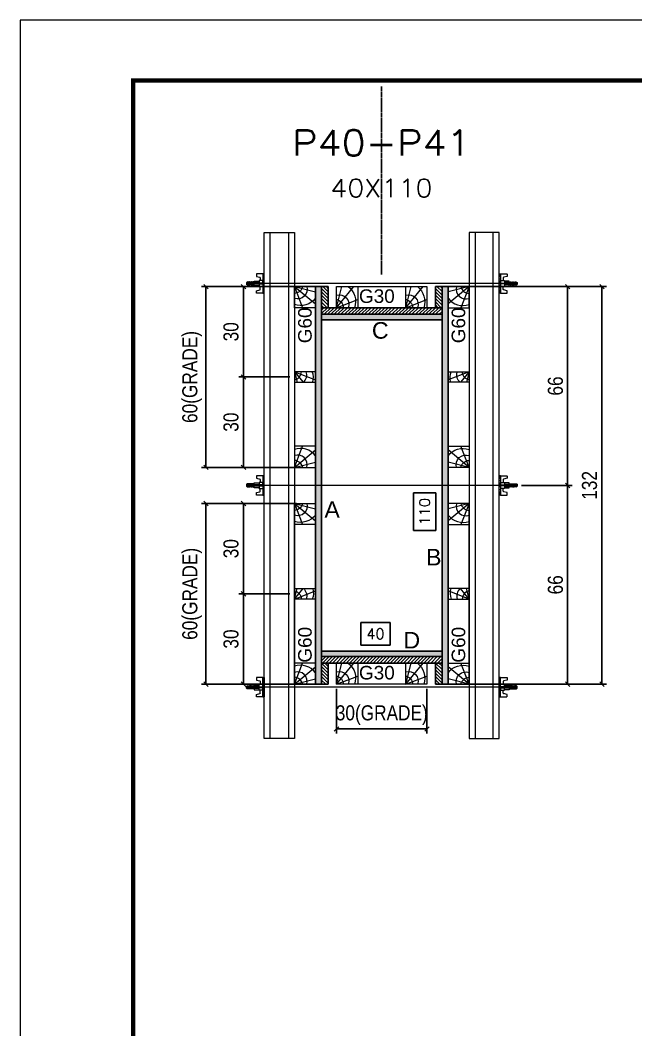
# Model space of a CAD drawing. Extents: x 28748 to 35002, y 14885 to 43501.
# Drawn here: x 28748 to 29157, y 33642 to 34312 of the extents above; entities that cross this region are included whole.
import ezdxf
from ezdxf.enums import TextEntityAlignment as Align

# ---------------------------------------------------------------- set-up
doc = ezdxf.new("R2010")
doc.units = 0
doc.linetypes.add('DASHED', pattern=[0.75, 0.5, -0.25])
doc.linetypes.add('HIDDEN', pattern=[0.375, 0.25, -0.125])
for name, color, linetype in [('CHAPA', 1, 'Continuous'), ('COTA', 241, 'Continuous'), ('MEIO_PONT', 93, 'Continuous'), ('Painéis', 200, 'Continuous'), ('SARRAFO', 251, 'Continuous'), ('Texto de Titulo', 7, 'Continuous'), ('Texto Qtd Sarr', 242, 'Continuous'), ('TEXTO_GERAL', 7, 'Continuous')]:
    doc.layers.add(name, color=color, linetype=linetype)
for name, color, linetype, lineweight in [('Folhas', 255, 'Continuous', 9), ('Hachura', 251, 'Continuous', 9), ('Madeira', 126, 'Continuous', 18), ('Perfil Metálico', 224, 'Continuous', 18), ('SARRAFO DE PRESSAO', 251, 'DASHED', 9), ('Texto Seção', 7, 'Continuous', 15)]:
    doc.layers.add(name, color=color, linetype=linetype, lineweight=lineweight)
doc.styles.add('ARIAL', font='arial.ttf')
doc.styles.add('COTA TECNICA 2X', font='techl___.ttf', dxfattribs={"height": 10})
doc.styles.add('ROMANS', font='romans.shx')
doc.styles.add('SANSSERIF', font='sas_____.pfb')
doc.dimstyles.new('SECAO PILAR', dxfattribs={"dimtxt": 10, "dimasz": 3, "dimexe": 3, "dimexo": 3, "dimgap": 3, "dimtad": 1, "dimdec": 1, "dimlfac": 0.5, "dimzin": 12, "dimdsep": 46, "dimtxsty": 'COTA TECNICA 2X', "dimblk1": 'OBLIQUE', "dimblk2": 'OBLIQUE', "dimsah": 1, "dimcen": 0.9, "dimclrd": 256, "dimclre": 256, "dimclrt": 256, "dimadec": 1, "dimazin": 3, "dimtfac": 1, "dimtdec": 1, "dimtmove": 0, "dimatfit": 3, "dimfxl": 1, "dimtolj": 1, "dimtzin": 12, "dimarcsym": 0})
doc.dimstyles.new('SECÇÃO 2', dxfattribs={"dimtxt": 7, "dimasz": 6, "dimexe": 0.18, "dimexo": 2, "dimgap": -4, "dimtad": 3, "dimdec": 1, "dimlfac": 0.5, "dimzin": 12, "dimdsep": 46, "dimtxsty": 'ROMANS', "dimblk": 'ARCHTICK', "dimcen": 0.09, "dimse1": 1, "dimse2": 1, "dimsd1": 1, "dimsd2": 1, "dimclrd": 180, "dimclre": 5, "dimclrt": 1, "dimadec": 0, "dimazin": 3, "dimtfac": 1, "dimtdec": 1, "dimtofl": 0, "dimtmove": 0, "dimatfit": 3, "dimldrblk": 'ARCHTICK', "dimfxl": 1, "dimtolj": 1, "dimtzin": 0, "dimarcsym": 0})

# ---------------------------------------------------------------- blocks, each defined once
blk = doc.blocks.new('9999999999')
at = {"layer": 'Folhas'}
blk.add_lwpolyline([(98138.98, 34190.21), (99623.98, 34190.21), (99623.98, 35240.21), (98138.98, 35240.21)], close=True, dxfattribs=at)
at = {"layer": 'Folhas', "color": 30, "const_width": 3}
blk.add_lwpolyline([(98213.98, 34230.21), (99583.98, 34230.21), (99583.98, 35200.21), (98213.98, 35200.21)], close=True, dxfattribs=at)
blk = doc.blocks.new('titulo1')
at = {"layer": 'Defpoints', "color": 252, "linetype": 'HIDDEN', "ltscale": 2}
blk.add_line((0, 0), (0, 125), dxfattribs=at)
at = {"layer": 'Defpoints', "style": 'ROMANS', "oblique": 15}
blk.add_attdef('FOLHA', text='', height=10, dxfattribs=at).set_placement((0, 15.58), align=Align.MIDDLE_CENTER)
at = {"layer": 'Texto Qtd Sarr', "color": 3, "style": 'ROMANS', "oblique": 15}
for tag, height, p in [('TITULO', 17, (0, 71.45)), ('SEÇÃO', 12, (0, 41.55))]:
    blk.add_attdef(tag, text='', height=height, dxfattribs=at).set_placement(p, align=Align.MIDDLE_CENTER)
blk = doc.blocks.new('*D766')
at = {"layer": 'COTA', "color": 180, "lineweight": -2, "transparency": 16777216}
for p, q in [((29024.43, 33998.4), (29009.43, 33998.4)), ((29009.43, 33998.4), (29009.43, 33973.4)), ((29024.43, 33973.4), (29024.43, 33998.4)), ((29009.43, 33973.4), (29024.43, 33973.4))]:
    blk.add_line(p, q, dxfattribs=at)
at = {"layer": 'Defpoints', "color": 0, "transparency": 16777216}
for p in [(29028.43, 34113.27), (29028.43, 34113.27), (29028.43, 33893.27)]:
    blk.add_point(p, dxfattribs=at)
at = {"layer": 'COTA', "color": 1, "transparency": 16777216, "insert": (29016.93, 33985.9), "char_height": 7, "attachment_point": 5, "rotation": 90, "style": 'ROMANS'}
blk.add_mtext('\\A1;110', dxfattribs=at)
blk = doc.blocks.new('_ArchTick')
at = {"color": 0, "linetype": 'ByBlock', "const_width": 0.15}
blk.add_lwpolyline([(-0.5, -0.5), (0.5, 0.5)], dxfattribs=at)
blk = doc.blocks.new('_Oblique')
at = {"color": 0, "linetype": 'ByBlock', "lineweight": -2}
blk.add_line((-0.5, -0.5), (0.5, 0.5), dxfattribs=at)
blk = doc.blocks.new('*D767')
at = {"layer": 'COTA', "lineweight": -2, "transparency": 16777216}
for p, q in [((29035.43, 34135.27), (29137.63, 34135.27)), ((29134.63, 33871.27), (29134.63, 34135.27)), ((29035.43, 33871.27), (29137.63, 33871.27))]:
    blk.add_line(p, q, dxfattribs=at)
at = {"layer": 'Defpoints', "color": 0, "transparency": 16777216}
for p in [(29032.43, 34135.27), (29134.63, 34135.27), (29032.43, 33871.27)]:
    blk.add_point(p, dxfattribs=at)
at = {"layer": 'COTA', "lineweight": -2, "transparency": 16777216, "xscale": 3, "yscale": 3, "zscale": 3}
for p, rotation in [((29134.63, 34135.27), 90), ((29134.63, 33871.27), 270)]:
    blk.add_blockref('_Oblique', p, dxfattribs=dict(at, rotation=rotation))
at = {"layer": 'COTA', "transparency": 16777216, "insert": (29126.41, 34003.27), "char_height": 10, "attachment_point": 5, "rotation": 90, "style": 'COTA TECNICA 2X'}
blk.add_mtext('\\A1;132', dxfattribs=at)
blk = doc.blocks.new('*D768')
at = {"layer": 'COTA', "lineweight": -2, "transparency": 16777216}
for p, q in [((29081.23, 34003.27), (29114.86, 34003.27)), ((29111.86, 33871.27), (29111.86, 34003.27)), ((29069.43, 33871.27), (29114.86, 33871.27))]:
    blk.add_line(p, q, dxfattribs=at)
at = {"layer": 'Defpoints', "color": 0, "transparency": 16777216}
for p in [(29078.23, 34003.27), (29111.86, 34003.27), (29066.43, 33871.27)]:
    blk.add_point(p, dxfattribs=at)
at = {"layer": 'COTA', "lineweight": -2, "transparency": 16777216, "xscale": 3, "yscale": 3, "zscale": 3}
for p, rotation in [((29111.86, 34003.27), 90), ((29111.86, 33871.27), 270)]:
    blk.add_blockref('_Oblique', p, dxfattribs=dict(at, rotation=rotation))
at = {"layer": 'COTA', "transparency": 16777216, "insert": (29103.75, 33937.27), "char_height": 10, "attachment_point": 5, "rotation": 90, "style": 'COTA TECNICA 2X'}
blk.add_mtext('\\A1;66', dxfattribs=at)
blk = doc.blocks.new('*D769')
at = {"layer": 'COTA', "lineweight": -2, "transparency": 16777216}
for p, q in [((29069.43, 34135.27), (29114.86, 34135.27)), ((29111.86, 34135.27), (29111.86, 34003.27)), ((29081.23, 34003.27), (29114.86, 34003.27))]:
    blk.add_line(p, q, dxfattribs=at)
at = {"layer": 'Defpoints', "color": 0, "transparency": 16777216}
for p in [(29066.43, 34135.27), (29078.23, 34003.27), (29111.86, 34003.27)]:
    blk.add_point(p, dxfattribs=at)
at = {"layer": 'COTA', "lineweight": -2, "transparency": 16777216, "xscale": 3, "yscale": 3, "zscale": 3}
for p, rotation in [((29111.86, 34135.27), 90), ((29111.86, 34003.27), 270)]:
    blk.add_blockref('_Oblique', p, dxfattribs=dict(at, rotation=rotation))
at = {"layer": 'COTA', "transparency": 16777216, "insert": (29103.75, 34069.27), "char_height": 10, "attachment_point": 5, "rotation": 90, "style": 'COTA TECNICA 2X'}
blk.add_mtext('\\A1;66', dxfattribs=at)
blk = doc.blocks.new('*D770')
at = {"layer": 'COTA', "color": 180, "lineweight": -2, "transparency": 16777216}
for p, q in [((28993.9, 33912.27), (28974.57, 33912.27)), ((28974.57, 33912.27), (28974.57, 33897.27)), ((28993.9, 33897.27), (28993.9, 33912.27)), ((28974.57, 33897.27), (28993.9, 33897.27))]:
    blk.add_line(p, q, dxfattribs=at)
at = {"layer": 'Defpoints', "color": 0, "transparency": 16777216}
for p in [(28948.43, 33893.27), (28948.43, 33893.27), (29028.43, 33893.27)]:
    blk.add_point(p, dxfattribs=at)
at = {"layer": 'COTA', "color": 1, "transparency": 16777216, "insert": (28984.24, 33904.77), "char_height": 7, "attachment_point": 5, "style": 'ROMANS'}
blk.add_mtext('\\A1;40', dxfattribs=at)
blk = doc.blocks.new('C')
at = {"layer": 'Hachura', "color": 0}
for p, q in [((0, 3.22), (0, -3.22)), ((0.45, 3.22), (0, 3.22)), ((0.46, 3.16), (0, 3.16)), ((0.46, 3.05), (0, 3.05)), ((0.46, 2.88), (0, 2.88)), ((0, 2.75), (0, -1.16)), ((0.46, 2.65), (0, 2.65)), ((0.46, 2.23), (0, 2.23)), ((0.46, 1.51), (0, 1.51)), ((0.39, 0.49), (0.17, 0.49)), ((0.45, -3.23), (0.45, 3.22)), ((0.45, 3.22), (2.58, 3.22)), ((1.74, 0.97), (0.45, 0.97)), ((1.45, 0.1), (0.45, 0.1)), ((1.35, 1.94), (1.35, 0.96)), ((2.58, 2.39), (1.47, 2.09)), ((1.74, -0.97), (1.74, 0.97)), ((1.74, 0.97), (1.74, 0.84)), ((1.74, 0.97), (1.74, 0.84)), ((1.74, 0.84), (3.35, 0.84)), ((3.35, 0.45), (1.74, 0.45)), ((2.58, 3.22), (2.58, 2.39)), ((3.32, 0.84), (3.32, -0.84)), ((3.35, 0.84), (3.35, -0.84)), ((3.68, 0.45), (3.35, 0.45)), ((3.84, -0.52), (3.35, 0.45)), ((3.35, 0.06), (3.67, -0.57)), ((3.68, 0.45), (4.16, -0.52)), ((3.72, 0.5), (4.25, -0.57)), ((4.37, -0.55), (3.83, 0.53)), ((4.15, 0.45), (3.93, 0.45)), ((4.42, -0.52), (3.93, 0.45)), ((4.15, 0.45), (4.26, 0.45)), ((4.26, 0.45), (4.74, -0.52)), ((4.3, 0.5), (4.83, -0.57)), ((4.95, -0.55), (4.41, 0.53)), ((4.51, 0.45), (4.84, 0.45)), ((5, -0.52), (4.51, 0.45)), ((4.84, 0.45), (5.32, -0.52)), ((4.88, 0.5), (5.41, -0.57)), ((5.53, -0.55), (4.99, 0.53)), ((5.58, -0.52), (5.09, 0.45)), ((5.42, 0.45), (5.09, 0.45)), ((5.58, -0.52), (5.09, 0.45)), ((5.42, 0.45), (5.74, -0.19)), ((5.46, 0.5), (5.74, -0.07)), ((5.74, 0.19), (5.57, 0.53)), ((5.74, 0.32), (5.68, 0.45)), ((5.68, 0.45), (5.74, 0.45)), ((5.74, 0.45), (5.9, 0.29)), ((5.74, 0.45), (5.74, -0.52)), ((5.9, -0.36), (5.9, 0.29)), ((0.45, 0), (0, 0)), ((0.46, -1.52), (0, -1.52)), ((0.46, -2.23), (0, -2.23)), ((0.46, -2.65), (0, -2.65)), ((0.46, -2.88), (0, -2.88)), ((0.46, -3.05), (0, -3.05)), ((0.46, -3.16), (0, -3.16)), ((0, -3.22), (2.57, -3.22)), ((0.08, -0.48), (0.29, -0.48)), ((0.29, -0.48), (0.4, -0.48)), ((0.45, 0), (0.45, -0.97)), ((0.45, -0.16), (1.45, -0.16)), ((0.45, -0.65), (0.45, -0.32)), ((0.45, -3.23), (0.45, -0.65)), ((0.45, -0.97), (1.74, -0.97)), ((1.35, -1.94), (1.35, -0.97)), ((2.58, -2.39), (1.47, -2.1)), ((3.35, -0.32), (1.74, -0.32)), ((3.35, -0.84), (1.74, -0.84)), ((2.58, -3.23), (2.58, -2.39)), ((3.35, -0.07), (3.58, -0.52)), ((3.35, -0.52), (3.58, -0.52)), ((3.84, -0.52), (4.16, -0.52)), ((4.42, -0.52), (4.74, -0.52)), ((4.63, -0.52), (4.74, -0.52)), ((5, -0.52), (5.32, -0.52)), ((5.58, -0.52), (5.74, -0.52)), ((5.74, -0.52), (5.9, -0.36)), ((5.74, -0.52), (5.74, -0.52))]:
    blk.add_line(p, q, dxfattribs=at)
for centre, radius, start, end in [((1.52, 1.94), 0.161, 104.7436, 180), ((1.44, -0.03), 0.129, 272.695, 87.305), ((3.81, 0.39), 0.143, 25.5688, 154.4312), ((4.39, 0.39), 0.143, 25.5688, 154.4312), ((4.97, 0.39), 0.143, 25.5688, 154.4312), ((5.55, 0.39), 0.143, 25.5688, 154.4312), ((0.17, -0.37), 0.174, 221.744, 317.8592), ((1.52, -1.94), 0.161, 180, 255.2564), ((3.71, -0.4), 0.174, 222.1408, 318.256), ((4.29, -0.4), 0.174, 222.1408, 318.256), ((4.87, -0.4), 0.174, 222.1408, 318.256), ((5.45, -0.4), 0.174, 222.1408, 318.256), ((5.61, -0.4), 0.174, 317.8592, 318.256)]:
    blk.add_arc(centre, radius, start, end, dxfattribs=at)
blk = doc.blocks.new('PONTALETE')
at = {"layer": 'Madeira'}
for q in [(2.71, 7), (7, 5.76), (7, 1.74)]:
    blk.add_line((0, 0), q, dxfattribs=at)
blk.add_lwpolyline([(0, 0), (7, 0), (7, 7), (0, 7)], close=True, dxfattribs=at)
for centre, radius, start, end in [((2.04, 0.06), 6.23, 37.2818, 109.0913), ((1.09, 0.9), 3.19, 343.603, 109.9847), ((-0.21, -0.78), 3.09, 14.6322, 86.0383)]:
    blk.add_arc(centre, radius, start, end, dxfattribs=at)
blk = doc.blocks.new('*D771')
at = {"layer": 'COTA', "lineweight": -2, "transparency": 16777216}
for p, q in [((28931.76, 33991.27), (28868.7, 33991.27)), ((28871.7, 33871.27), (28871.7, 33991.27)), ((28931.76, 33871.27), (28868.7, 33871.27))]:
    blk.add_line(p, q, dxfattribs=at)
at = {"layer": 'Defpoints', "color": 0, "transparency": 16777216}
for p in [(28871.7, 33991.27), (28934.76, 33991.27), (28934.76, 33871.27)]:
    blk.add_point(p, dxfattribs=at)
at = {"layer": 'COTA', "lineweight": -2, "transparency": 16777216, "xscale": 3, "yscale": 3, "zscale": 3}
for p, rotation in [((28871.7, 33991.27), 90), ((28871.7, 33871.27), 270)]:
    blk.add_blockref('_Oblique', p, dxfattribs=dict(at, rotation=rotation))
at = {"layer": 'COTA', "transparency": 16777216, "insert": (28862.48, 33931.27), "char_height": 10, "attachment_point": 5, "rotation": 90, "style": 'COTA TECNICA 2X'}
blk.add_mtext('\\A1;60(GRADE)', dxfattribs=at)
blk = doc.blocks.new('*D1657')
at = {"layer": 'COTA', "lineweight": -2, "transparency": 16777216}
for p, q in [((28958.43, 33868.27), (28958.43, 33838.56)), ((29018.42, 33868.27), (29018.42, 33838.56)), ((28958.43, 33841.56), (29018.42, 33841.56))]:
    blk.add_line(p, q, dxfattribs=at)
at = {"layer": 'Defpoints', "color": 0, "transparency": 16777216}
for p in [(28958.43, 33871.27), (29018.42, 33871.27), (29018.42, 33841.56)]:
    blk.add_point(p, dxfattribs=at)
at = {"layer": 'COTA', "lineweight": -2, "transparency": 16777216, "xscale": 3, "yscale": 3, "zscale": 3, "rotation": 180}
blk.add_blockref('_Oblique', (28958.43, 33841.56), dxfattribs=at)
at = {"layer": 'COTA', "lineweight": -2, "transparency": 16777216, "xscale": 3, "yscale": 3, "zscale": 3}
blk.add_blockref('_Oblique', (29018.42, 33841.56), dxfattribs=at)
at = {"layer": 'COTA', "transparency": 16777216, "insert": (28988.43, 33850.78), "char_height": 10, "attachment_point": 5, "style": 'COTA TECNICA 2X'}
blk.add_mtext('\\A1;30(GRADE)', dxfattribs=at)
blk = doc.blocks.new('MEIO PONTALETE')
at = {"layer": 'Madeira'}
for q in [(2.71, 7), (3.5, 2.88), (3.5, 0.87)]:
    blk.add_line((0, 0), q, dxfattribs=at)
blk.add_lwpolyline([(0, 0), (3.5, 0), (3.5, 7), (0, 7)], close=True, dxfattribs=at)
for centre, radius, start, end in [((2.04, 0.06), 6.23, 76.4499, 109.0913), ((1.09, 0.9), 3.19, 40.9063, 109.9847), ((-0.21, -0.78), 3.09, 14.6322, 86.0383)]:
    blk.add_arc(centre, radius, start, end, dxfattribs=at)
blk = doc.blocks.new('*D1640')
at = {"layer": 'COTA', "lineweight": -2, "transparency": 16777216}
for p, q in [((28927.43, 33931.27), (28893.57, 33931.27)), ((28896.57, 33871.27), (28896.57, 33931.27)), ((28927.43, 33871.27), (28893.57, 33871.27))]:
    blk.add_line(p, q, dxfattribs=at)
at = {"layer": 'Defpoints', "color": 0, "transparency": 16777216}
for p in [(28896.57, 33931.27), (28930.43, 33931.27), (28930.43, 33871.27)]:
    blk.add_point(p, dxfattribs=at)
at = {"layer": 'COTA', "lineweight": -2, "transparency": 16777216, "xscale": 3, "yscale": 3, "zscale": 3}
for p, rotation in [((28896.57, 33931.27), 90), ((28896.57, 33871.27), 270)]:
    blk.add_blockref('_Oblique', p, dxfattribs=dict(at, rotation=rotation))
at = {"layer": 'COTA', "transparency": 16777216, "insert": (28888.35, 33901.27), "char_height": 10, "attachment_point": 5, "rotation": 90, "style": 'COTA TECNICA 2X'}
blk.add_mtext('\\A1;30', dxfattribs=at)
blk = doc.blocks.new('*D1641')
at = {"layer": 'COTA', "lineweight": -2, "transparency": 16777216}
for p, q in [((28927.43, 33991.27), (28893.57, 33991.27)), ((28896.57, 33931.27), (28896.57, 33991.27)), ((28927.43, 33931.27), (28893.57, 33931.27))]:
    blk.add_line(p, q, dxfattribs=at)
at = {"layer": 'Defpoints', "color": 0, "transparency": 16777216}
for p in [(28896.57, 33991.27), (28930.43, 33991.27), (28930.43, 33931.27)]:
    blk.add_point(p, dxfattribs=at)
at = {"layer": 'COTA', "lineweight": -2, "transparency": 16777216, "xscale": 3, "yscale": 3, "zscale": 3}
for p, rotation in [((28896.57, 33991.27), 90), ((28896.57, 33931.27), 270)]:
    blk.add_blockref('_Oblique', p, dxfattribs=dict(at, rotation=rotation))
at = {"layer": 'COTA', "transparency": 16777216, "insert": (28888.35, 33961.27), "char_height": 10, "attachment_point": 5, "rotation": 90, "style": 'COTA TECNICA 2X'}
blk.add_mtext('\\A1;30', dxfattribs=at)
blk = doc.blocks.new('*D699')
at = {"layer": 'COTA', "lineweight": -2, "transparency": 16777216}
for p, q in [((28931.76, 34135.27), (28868.7, 34135.27)), ((28871.7, 34135.27), (28871.7, 34015.27)), ((28931.76, 34015.27), (28868.7, 34015.27))]:
    blk.add_line(p, q, dxfattribs=at)
at = {"layer": 'Defpoints', "color": 0, "transparency": 16777216}
for p in [(28934.76, 34135.27), (28871.7, 34015.27), (28934.76, 34015.27)]:
    blk.add_point(p, dxfattribs=at)
at = {"layer": 'COTA', "lineweight": -2, "transparency": 16777216, "xscale": 3, "yscale": 3, "zscale": 3}
for p, rotation in [((28871.7, 34135.27), 90), ((28871.7, 34015.27), 270)]:
    blk.add_blockref('_Oblique', p, dxfattribs=dict(at, rotation=rotation))
at = {"layer": 'COTA', "transparency": 16777216, "insert": (28862.48, 34075.27), "char_height": 10, "attachment_point": 5, "rotation": 90, "style": 'COTA TECNICA 2X'}
blk.add_mtext('\\A1;60(GRADE)', dxfattribs=at)
blk = doc.blocks.new('*D1642')
at = {"layer": 'COTA', "lineweight": -2, "transparency": 16777216}
for p, q in [((28927.43, 34135.27), (28893.57, 34135.27)), ((28896.57, 34135.27), (28896.57, 34075.27)), ((28927.43, 34075.27), (28893.57, 34075.27))]:
    blk.add_line(p, q, dxfattribs=at)
at = {"layer": 'Defpoints', "color": 0, "transparency": 16777216}
for p in [(28930.43, 34135.27), (28896.57, 34075.27), (28930.43, 34075.27)]:
    blk.add_point(p, dxfattribs=at)
at = {"layer": 'COTA', "lineweight": -2, "transparency": 16777216, "xscale": 3, "yscale": 3, "zscale": 3}
for p, rotation in [((28896.57, 34135.27), 90), ((28896.57, 34075.27), 270)]:
    blk.add_blockref('_Oblique', p, dxfattribs=dict(at, rotation=rotation))
at = {"layer": 'COTA', "transparency": 16777216, "insert": (28888.35, 34105.27), "char_height": 10, "attachment_point": 5, "rotation": 90, "style": 'COTA TECNICA 2X'}
blk.add_mtext('\\A1;30', dxfattribs=at)
blk = doc.blocks.new('*D1643')
at = {"layer": 'COTA', "lineweight": -2, "transparency": 16777216}
for p, q in [((28927.43, 34075.27), (28893.57, 34075.27)), ((28896.57, 34075.27), (28896.57, 34015.27)), ((28927.43, 34015.27), (28893.57, 34015.27))]:
    blk.add_line(p, q, dxfattribs=at)
at = {"layer": 'Defpoints', "color": 0, "transparency": 16777216}
for p in [(28930.43, 34075.27), (28896.57, 34015.27), (28930.43, 34015.27)]:
    blk.add_point(p, dxfattribs=at)
at = {"layer": 'COTA', "lineweight": -2, "transparency": 16777216, "xscale": 3, "yscale": 3, "zscale": 3}
for p, rotation in [((28896.57, 34075.27), 90), ((28896.57, 34015.27), 270)]:
    blk.add_blockref('_Oblique', p, dxfattribs=dict(at, rotation=rotation))
at = {"layer": 'COTA', "transparency": 16777216, "insert": (28888.35, 34045.27), "char_height": 10, "attachment_point": 5, "rotation": 90, "style": 'COTA TECNICA 2X'}
blk.add_mtext('\\A1;30', dxfattribs=at)

msp = doc.modelspace()

# ---------------------------------------------------------------- hatches: boundary and pattern name
at = {"layer": 'Hachura'}
h = msp.add_hatch(color=256, dxfattribs=at)
h.dxf.hatch_style = 1
h.paths.add_polyline_path([(28948.43, 34135.27), (28944.43, 34135.27), (28944.43, 33871.27), (28948.43, 33871.27)])
h = msp.add_hatch(color=256, dxfattribs=at)
h.dxf.hatch_style = 1
h.paths.add_polyline_path([(28948.43, 34135.27), (28944.43, 34135.27), (28944.43, 33871.27), (28948.43, 33871.27)])
h = msp.add_hatch(dxfattribs=at)
h.set_pattern_fill('ANSI31', color=256, scale=0.5, angle=270, style=0)
h.set_pattern_definition([(315, (51877.8342, 24632.315), (1.12253202, 1.12253202), [])])
h.paths.add_polyline_path([(28948.43, 34121.27), (28952.83, 34121.27), (28952.83, 34135.27), (28948.43, 34135.27)])
h = msp.add_hatch(dxfattribs=at)
h.set_pattern_fill('ANSI31', color=256, scale=0.5, angle=270, style=0)
h.set_pattern_definition([(315, (51919.8342, 24632.315), (1.12253202, 1.12253202), [])])
h.paths.add_polyline_path([(29028.43, 34121.27), (29024.03, 34121.27), (29024.03, 34135.27), (29028.43, 34135.27)])
h = msp.add_hatch(color=256, dxfattribs=at)
h.dxf.hatch_style = 1
h.paths.add_polyline_path([(29028.43, 34135.27), (29032.43, 34135.27), (29032.43, 33871.27), (29028.43, 33871.27)])
h = msp.add_hatch(color=256, dxfattribs=at)
h.dxf.hatch_style = 1
h.paths.add_polyline_path([(29028.43, 34135.27), (29032.43, 34135.27), (29032.43, 33871.27), (29028.43, 33871.27)])
h = msp.add_hatch(dxfattribs=at)
h.set_pattern_fill('ANSI31', color=256, scale=0.5, angle=180, style=0)
h.set_pattern_definition([(225, (19854.4742, 11014.2587), (1.12253202, -1.12253202), [])])
h.paths.add_polyline_path([(28948.43, 34116.87), (28948.43, 34121.27), (29028.43, 34121.27), (29028.43, 34116.87)])
h = msp.add_hatch(color=256, dxfattribs=at)
h.dxf.hatch_style = 1
h.paths.add_polyline_path([(29028.43, 34113.27), (29028.43, 34116.87), (28948.43, 34116.87), (28948.43, 34113.27)])
h = msp.add_hatch(color=256, dxfattribs=at)
h.dxf.hatch_style = 1
h.paths.add_polyline_path([(29028.43, 34113.27), (29028.43, 34116.87), (28948.43, 34116.87), (28948.43, 34113.27)])
h = msp.add_hatch(color=256, dxfattribs=at)
h.dxf.hatch_style = 1
h.paths.add_polyline_path([(29028.43, 33889.67), (29028.43, 33893.27), (28948.43, 33893.27), (28948.43, 33889.67)])
h = msp.add_hatch(color=256, dxfattribs=at)
h.dxf.hatch_style = 1
h.paths.add_polyline_path([(29028.43, 33889.67), (29028.43, 33893.27), (28948.43, 33893.27), (28948.43, 33889.67)])
h = msp.add_hatch(dxfattribs=at)
h.set_pattern_fill('ANSI31', color=256, scale=0.5, angle=180, style=0)
h.set_pattern_definition([(225, (19824.4742, 10960.2587), (1.12253202, -1.12253202), [])])
h.paths.add_polyline_path([(29028.43, 33889.67), (29028.43, 33885.27), (28948.43, 33885.27), (28948.43, 33889.67)])
h = msp.add_hatch(dxfattribs=at)
h.set_pattern_fill('ANSI31', color=256, scale=0.5, angle=270, style=0)
h.set_pattern_definition([(315, (51877.8342, 24747.315), (1.12253202, 1.12253202), [])])
h.paths.add_polyline_path([(28948.43, 33885.27), (28952.83, 33885.27), (28952.83, 33871.27), (28948.43, 33871.27)])
h = msp.add_hatch(dxfattribs=at)
h.set_pattern_fill('ANSI31', color=256, scale=0.5, angle=270, style=0)
h.set_pattern_definition([(315, (51919.8342, 24747.315), (1.12253202, 1.12253202), [])])
h.paths.add_polyline_path([(29028.43, 33885.27), (29024.03, 33885.27), (29024.03, 33871.27), (29028.43, 33871.27)])

# ---------------------------------------------------------------- linework, layer by layer
at = {"layer": 'CHAPA'}
for points in [[(28948.43, 34135.27), (28944.43, 34135.27), (28944.43, 33871.27), (28948.43, 33871.27)], [(28948.43, 34135.27), (28944.43, 34135.27), (28944.43, 33871.27), (28948.43, 33871.27)], [(29028.43, 34135.27), (29032.43, 34135.27), (29032.43, 33871.27), (29028.43, 33871.27)], [(29028.43, 34135.27), (29032.43, 34135.27), (29032.43, 33871.27), (29028.43, 33871.27)], [(29028.43, 34113.27), (29028.43, 34116.87), (28948.43, 34116.87), (28948.43, 34113.27)], [(29028.43, 34113.27), (29028.43, 34116.87), (28948.43, 34116.87), (28948.43, 34113.27)], [(29028.43, 33889.67), (29028.43, 33893.27), (28948.43, 33893.27), (28948.43, 33889.67)], [(29028.43, 33889.67), (29028.43, 33893.27), (28948.43, 33893.27), (28948.43, 33889.67)]]:
    msp.add_lwpolyline(points, close=True, dxfattribs=at)
at = {"layer": 'Hachura'}
for p, q in [((29077.23, 34137.27), (28903.43, 34137.28)), ((29077.23, 34003.27), (28903.43, 34003.28)), ((29077.23, 33869.27), (28903.43, 33869.26))]:
    msp.add_line(p, q, dxfattribs=at)
at = {"layer": 'Madeira'}
for points in [[(28944.43, 34135.27), (28930.43, 34135.27), (28930.43, 34015.27), (28944.43, 34015.27)], [(28958.43, 34121.27), (28958.43, 34135.27), (29018.42, 34135.27), (29018.42, 34121.27)], [(29032.43, 34135.27), (29046.43, 34135.27), (29046.43, 34015.27), (29032.43, 34015.27)], [(28944.43, 33871.27), (28930.43, 33871.27), (28930.43, 33991.27), (28944.43, 33991.27)], [(29032.43, 33871.27), (29046.43, 33871.27), (29046.43, 33991.27), (29032.43, 33991.27)], [(28958.43, 33871.27), (28958.43, 33885.27), (29018.42, 33885.27), (29018.42, 33871.27)]]:
    msp.add_lwpolyline(points, close=True, dxfattribs=at)
at = {"layer": 'Painéis'}
msp.add_lwpolyline([(28948.43, 33893.27), (29028.43, 33893.27), (29028.43, 34113.27), (28948.43, 34113.27)], close=True, dxfattribs=at)
at = {"layer": 'Perfil Metálico'}
for points in [[(28910.43, 34171.27), (28930.43, 34171.27), (28930.43, 33835.27), (28910.43, 33835.27)], [(28926.43, 33835.27), (28914.43, 33835.27), (28914.43, 34171.27), (28926.43, 34171.27)], [(29066.43, 34171.27), (29046.43, 34171.27), (29046.43, 33835.27), (29066.43, 33835.27)], [(29050.43, 33835.27), (29062.43, 33835.27), (29062.43, 34171.27), (29050.43, 34171.27)]]:
    msp.add_lwpolyline(points, close=True, dxfattribs=at)
at = {"layer": 'SARRAFO'}
for points in [[(28952.83, 34135.27), (28952.83, 34121.27), (28948.43, 34121.27), (28948.43, 34135.27)], [(29024.03, 34135.27), (29024.03, 34121.27), (29028.43, 34121.27), (29028.43, 34135.27)], [(29028.43, 34121.27), (28948.43, 34121.27), (28948.43, 34116.87), (29028.43, 34116.87)], [(28948.43, 33885.27), (29028.43, 33885.27), (29028.43, 33889.67), (28948.43, 33889.67)], [(28952.83, 33871.27), (28952.83, 33885.27), (28948.43, 33885.27), (28948.43, 33871.27)], [(29024.03, 33871.27), (29024.03, 33885.27), (29028.43, 33885.27), (29028.43, 33871.27)]]:
    msp.add_lwpolyline(points, close=True, dxfattribs=at)

# ---------------------------------------------------------------- block references
at = {"layer": 'Hachura', "linetype": 'Continuous', "yscale": 2, "zscale": 2, "rotation": 180}
for p, xscale in [((28910.43, 34137.27), 2), ((29066.43, 34137.27), -2), ((28910.43, 34003.27), 2), ((29066.43, 34003.27), -2)]:
    msp.add_blockref('C', p, dxfattribs=dict(at, xscale=xscale))
at = {"layer": 'Hachura', "linetype": 'Continuous', "yscale": 2, "zscale": 2}
for p, xscale in [((28910.43, 33869.27), -2), ((29066.43, 33869.27), 2)]:
    msp.add_blockref('C', p, dxfattribs=dict(at, xscale=xscale))
at = {"layer": 'Madeira'}
for name, p, xscale, yscale, zscale, rotation in [('PONTALETE', (28930.43, 34135.27), -2, 2, 2, 180), ('PONTALETE', (28930.43, 34135.27), -2, 2, 2, 180), ('PONTALETE', (29046.43, 34135.27), 2, 2, 2, 180), ('PONTALETE', (29046.43, 34135.27), 2, 2, 2, 180), ('MEIO PONTALETE', (28930.43, 34078.77), 1.999999997962732, 1.999999997962732, 1.999999997962732, 270), ('MEIO PONTALETE', (29046.43, 34078.77), -1.999999997962732, 1.999999997962732, 1.999999997962732, 90), ('PONTALETE', (28930.43, 33991.27), -2, 2, 2, 180), ('PONTALETE', (29046.43, 33991.27), 2, 2, 2, 180), ('MEIO PONTALETE', (28930.43, 33927.77), -1.999999997962732, 1.999999997962732, 1.999999997962732, 270), ('MEIO PONTALETE', (29046.43, 33927.77), 1.999999997962732, 1.999999997962732, 1.999999997962732, 90.00000000000001)]:
    msp.add_blockref(name, p, dxfattribs=dict(at, xscale=xscale, yscale=yscale, zscale=zscale, rotation=rotation))
at = {"layer": 'Madeira', "yscale": 2, "zscale": 2}
for p, xscale in [((28930.43, 34015.27), 2), ((29046.43, 34015.27), -2), ((28930.43, 33871.27), 2), ((29046.43, 33871.27), -2)]:
    msp.add_blockref('PONTALETE', p, dxfattribs=dict(at, xscale=xscale))
at = {"layer": 'MEIO_PONT', "xscale": -2, "yscale": 2, "zscale": 2, "rotation": 270}
for p in [(28958.43, 34121.27), (29004.42, 34121.27), (28958.43, 33871.27), (29004.42, 33871.27)]:
    msp.add_blockref('PONTALETE', p, dxfattribs=at)
at = {"layer": 'SARRAFO DE PRESSAO', "color": 6, "linetype": 'ByBlock'}
msp.add_blockref('9999999999', (-69390.64, -928.06), dxfattribs=at)
at = {"layer": 'Texto Seção'}
ref = msp.add_blockref('titulo1', (28988.2, 34143.2), dxfattribs=at)
ref.add_attrib('TITULO', 'P40-P41', dxfattribs={"layer": 'Texto de Titulo', "color": 7, "height": 17, "style": 'ROMANS', "width": 1.1}).set_placement((28988.2, 34230.7), align=Align.MIDDLE_CENTER)
ref.add_attrib('SEÇÃO', '40X110', dxfattribs={"layer": 'Texto de Titulo', "color": 7, "height": 12, "style": 'ROMANS', "width": 1.1}).set_placement((28988.2, 34200.7), align=Align.MIDDLE_CENTER)

# ---------------------------------------------------------------- texts
at = {"layer": 'Texto Seção', "color": 0, "linetype": 'Continuous', "style": 'SANSSERIF'}
for p in [(28937.39, 34097.66), (29039.33, 34097.66), (28937.39, 33885.58), (29039.33, 33885.58)]:
    msp.add_text('G60', height=9, rotation=90, dxfattribs=at).set_placement(p, align=Align.MIDDLE_LEFT)
at = {"layer": 'TEXTO_GERAL', "style": 'ARIAL'}
for s, p in [('C', (28987.42, 34106.19)), ('A', (28955.47, 33987.26)), ('B', (29022.96, 33955.63)), ('D', (29008.37, 33900.5))]:
    msp.add_text(s, height=11, dxfattribs=at).set_placement(p, align=Align.MIDDLE_CENTER)
at = {"layer": 'TEXTO_GERAL', "color": 0, "linetype": 'Continuous', "char_height": 9, "width": 285.3299, "attachment_point": 7, "style": 'SANSSERIF'}
for insert in [(28973.28, 34124.31), (28973.28, 33874.31)]:
    msp.add_mtext('G30', dxfattribs=dict(at, insert=insert))

# ---------------------------------------------------------------- dimensions: what is measured, and where the dimension line sits
at = {"layer": 'COTA'}
for base, p1, p2, angle, picture, middle in [((28871.7, 34015.27), (28934.76, 34135.27), (28934.76, 34015.27), 270, '*D699', (28871.7, 34075.27)), ((28871.7, 33991.27), (28934.76, 33871.27), (28934.76, 33991.27), 90, '*D771', (28871.7, 33931.27))]:
    dim = msp.add_linear_dim(base=base, p1=p1, p2=p2, angle=angle, text='<>(GRADE)', dimstyle='SECAO PILAR', dxfattribs=at)
    dim.commit()
    dim.dimension.update_dxf_attribs({"geometry": picture, "text_midpoint": middle, "dimtype": 160})
for base, p1, p2, angle, picture, middle in [((28896.57, 34075.27), (28930.43, 34135.27), (28930.43, 34075.27), 270, '*D1642', (28888.35, 34105.27)), ((29134.63, 34135.27), (29032.43, 33871.27), (29032.43, 34135.27), 90, '*D767', (29126.41, 34003.27)), ((29111.86, 34003.27), (29066.43, 34135.27), (29078.23, 34003.27), 270, '*D769', (29103.75, 34069.27)), ((28896.57, 34015.27), (28930.43, 34075.27), (28930.43, 34015.27), 270, '*D1643', (28888.35, 34045.27)), ((29111.86, 34003.27), (29066.43, 33871.27), (29078.23, 34003.27), 90, '*D768', (29103.75, 33937.27)), ((28896.57, 33991.27), (28930.43, 33931.27), (28930.43, 33991.27), 90, '*D1641', (28888.35, 33961.27)), ((28896.57, 33931.27), (28930.43, 33871.27), (28930.43, 33931.27), 90, '*D1640', (28888.35, 33901.27))]:
    dim = msp.add_linear_dim(base=base, p1=p1, p2=p2, angle=angle, dimstyle='SECAO PILAR', dxfattribs=at)
    dim.commit()
    dim.dimension.update_dxf_attribs({"geometry": picture, "text_midpoint": middle})
for base, p2, angle, picture, middle in [((29028.43, 34113.27), (29028.43, 34113.27), 90, '*D766', (29028.43, 33985.9)), ((28948.43, 33893.27), (28948.43, 33893.27), 180, '*D770', (28984.24, 33893.27))]:
    dim = msp.add_linear_dim(base=base, p1=(29028.43, 33893.27), p2=p2, angle=angle, dimstyle='SECÇÃO 2', dxfattribs=at)
    dim.commit()
    dim.dimension.update_dxf_attribs({"geometry": picture, "text_midpoint": middle, "dimtype": 160})
dim = msp.add_linear_dim(base=(29018.42, 33841.56), p1=(28958.43, 33871.27), p2=(29018.42, 33871.27), text='<>(GRADE)', dimstyle='SECAO PILAR', dxfattribs=at)
dim.commit()
dim.dimension.update_dxf_attribs({"geometry": '*D1657', "text_midpoint": (28988.43, 33841.56), "dimtype": 160})

doc.saveas('drawing.dxf')
